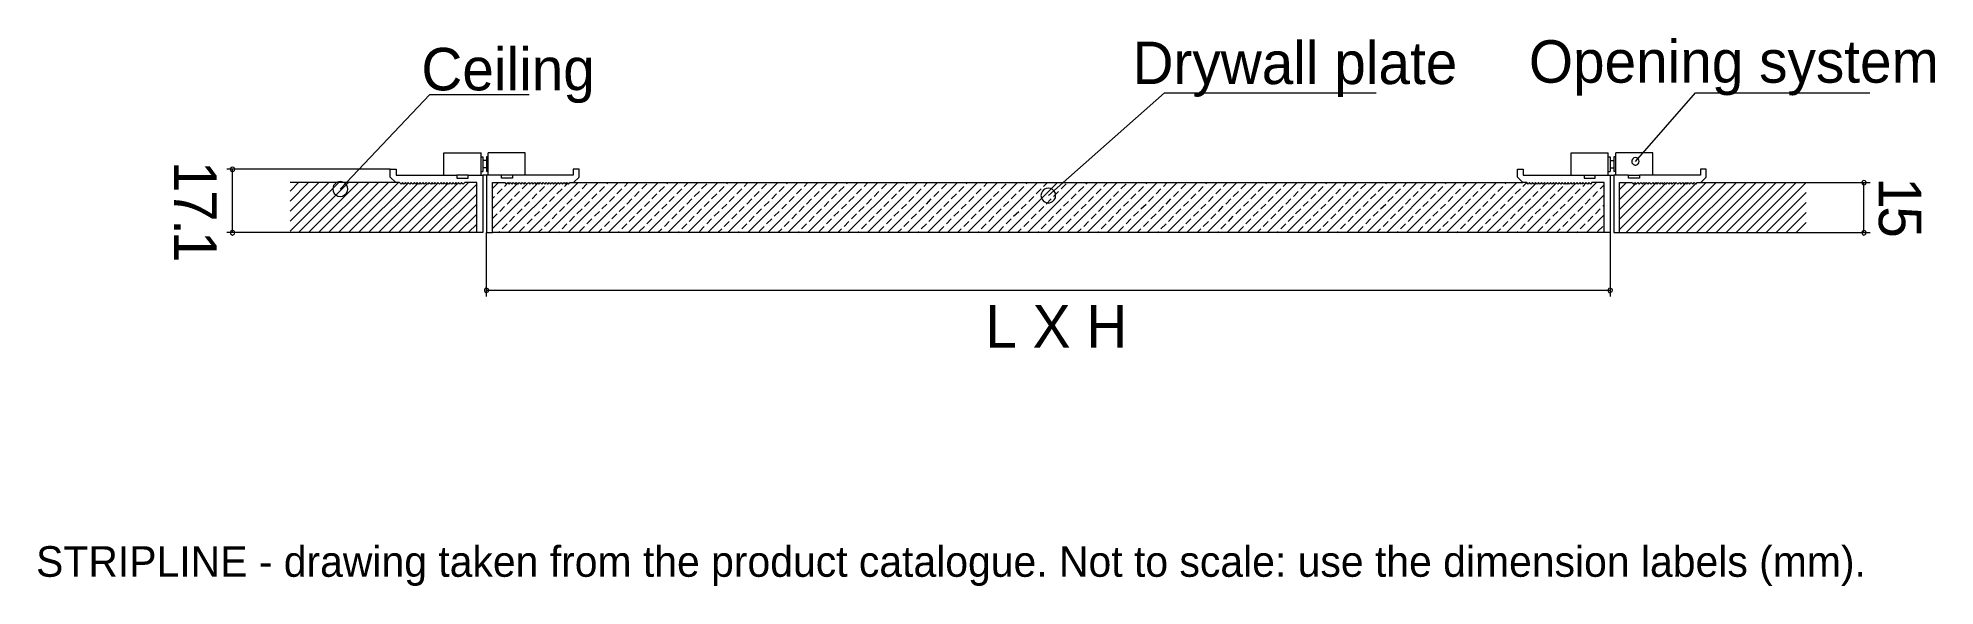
# Model space of a CAD drawing. Extents: x 0 to 248, y -13 to 58.
import ezdxf

# ---------------------------------------------------------------- set-up
doc = ezdxf.new("R2010")
doc.units = 0
for name, color, linetype in [('GEOMETRY', 7, 'Continuous'), ('NOTE', 1, 'Continuous'), ('TEXT', 7, 'Continuous')]:
    doc.layers.add(name, color=color, linetype=linetype)

msp = doc.modelspace()

# ---------------------------------------------------------------- linework, layer by layer
at = {"layer": 'GEOMETRY', "lineweight": 13}
for points in [[(39.78, 38.66), (51.5, 51.02), (64.48, 51.02)], [(132.4, 37.82), (147.59, 51.23), (175.28, 51.23)], [(209.19, 42.28), (217.04, 51.23), (239.84, 51.23)], [(53.35, 40.46), (53.35, 43.38), (58.2, 43.38)], [(58.2, 40.46), (58.2, 43.38)], [(58.2, 42.89), (58.43, 42.89), (58.43, 40.95)], [(58.92, 42.41), (58.43, 42.41)], [(58.43, 42.41), (58.43, 41.43)], [(59.15, 42.89), (58.92, 42.89), (58.92, 40.95)], [(59.15, 40.46), (59.15, 43.38)], [(63.99, 40.46), (63.99, 43.38), (59.15, 43.38)], [(200.78, 40.46), (200.78, 43.38), (205.63, 43.38)], [(205.63, 40.46), (205.63, 43.38)], [(205.63, 42.89), (205.86, 42.89), (205.86, 40.95)], [(205.86, 42.41), (206.35, 42.41)], [(206.6, 42.89), (206.35, 42.89), (206.35, 40.95)], [(206.35, 42.41), (206.35, 41.43)], [(206.6, 40.46), (206.6, 43.38)], [(211.45, 40.46), (211.45, 43.38), (206.6, 43.38)], [(46.32, 41.25), (24.93, 41.25)], [(25.7, 32.97), (25.7, 41.25)], [(56.51, 40.46), (55.04, 40.46)], [(58.2, 40.95), (58.43, 40.95)], [(58.92, 41.43), (58.43, 41.43)], [(58.92, 40.46), (58.43, 40.46)], [(59.15, 40.95), (58.92, 40.95)], [(62.3, 40.46), (60.87, 40.46)], [(202.47, 40.46), (203.94, 40.46)], [(205.63, 40.95), (205.86, 40.95)], [(205.86, 41.43), (206.35, 41.43)], [(205.86, 40.46), (206.35, 40.46)], [(206.6, 40.95), (206.35, 40.95)], [(208.29, 40.46), (209.73, 40.46)], [(33.24, 38.38), (34.34, 39.51)], [(33.24, 37.1), (35.65, 39.51)], [(33.24, 35.79), (36.96, 39.51)], [(33.24, 34.48), (38.27, 39.51)], [(33.24, 33.17), (39.58, 39.51)], [(47.04, 39.51), (33.24, 39.51)], [(34.34, 32.97), (40.88, 39.51)], [(35.65, 32.97), (42.19, 39.51)], [(36.94, 32.97), (43.5, 39.51)], [(38.24, 32.97), (44.78, 39.51)], [(39.55, 32.97), (46.09, 39.51)], [(40.86, 32.97), (47.4, 39.51)], [(42.17, 32.97), (48.71, 39.48)], [(43.48, 32.97), (49.94, 39.41)], [(44.78, 32.97), (51.17, 39.36)], [(46.09, 32.97), (52.61, 39.46)], [(47.4, 32.97), (53.84, 39.41)], [(48.71, 32.97), (55.07, 39.33)], [(49.99, 32.97), (56.56, 39.51)], [(51.3, 32.97), (57.66, 39.3)], [(52.61, 32.97), (57.66, 38)], [(59.69, 38.74), (60.46, 39.51)], [(59.69, 33.51), (65.61, 39.43)], [(59.69, 36.12), (62.97, 39.38)], [(59.69, 37.43), (59.97, 37.71)], [(60.3, 38.02), (60.94, 38.69)], [(61.28, 39), (61.71, 39.46)], [(61.61, 36.71), (62.25, 37.38)], [(61.76, 32.97), (68.28, 39.48)], [(62.58, 37.71), (63.22, 38.35)], [(63.56, 38.69), (64.2, 39.3)], [(64.35, 32.97), (70.92, 39.51)], [(64.87, 37.38), (65.51, 38.02)], [(65.84, 38.35), (66.51, 39)], [(66.82, 39.33), (66.87, 39.36)], [(66.97, 32.97), (73.51, 39.51)], [(67.15, 37.05), (67.82, 37.71)], [(68.12, 38.02), (68.79, 38.69)], [(69.1, 39), (69.51, 39.41)], [(69.43, 36.71), (70.1, 37.38)], [(69.59, 32.97), (76.13, 39.51)], [(70.3, 39.51), (194.47, 39.51)], [(70.41, 37.71), (71.07, 38.35)], [(71.41, 38.69), (72.05, 39.33)], [(72.2, 32.97), (78.74, 39.51)], [(72.69, 37.38), (73.36, 38.02)], [(73.69, 38.35), (74.33, 39)], [(74.66, 39.33), (74.82, 39.51)], [(74.82, 32.97), (81.36, 39.51)], [(75, 37.05), (75.64, 37.71)], [(75.97, 38.02), (76.61, 38.69)], [(76.95, 39), (77.44, 39.51)], [(77.28, 36.71), (77.92, 37.38)], [(77.44, 32.97), (83.98, 39.51)], [(78.26, 37.71), (78.9, 38.35)], [(79.23, 38.69), (79.87, 39.33)], [(80.03, 32.97), (86.57, 39.51)], [(80.54, 37.38), (81.18, 38.02)], [(81.51, 38.35), (82.18, 39)], [(82.49, 39.33), (82.67, 39.51)], [(82.64, 32.97), (89.18, 39.51)], [(82.82, 37.05), (83.46, 37.71)], [(83.8, 38.02), (84.46, 38.69)], [(84.77, 39), (85.28, 39.51)], [(85.1, 36.71), (85.77, 37.38)], [(85.26, 32.97), (91.8, 39.51)], [(86.08, 37.71), (86.75, 38.35)], [(87.05, 38.69), (87.72, 39.33)], [(87.87, 32.97), (94.42, 39.51)], [(88.36, 37.38), (89.03, 38.02)], [(89.36, 38.35), (90, 39)], [(90.34, 39.33), (90.49, 39.51)], [(90.49, 32.97), (97.03, 39.51)], [(90.65, 37.05), (91.31, 37.71)], [(91.64, 38.02), (92.29, 38.69)], [(92.62, 39), (93.11, 39.51)], [(92.95, 36.71), (93.6, 37.38)], [(93.08, 32.97), (99.62, 39.51)], [(93.93, 37.71), (94.57, 38.35)], [(94.9, 38.69), (95.54, 39.33)], [(95.7, 32.97), (102.24, 39.51)], [(96.21, 37.38), (96.85, 38.02)], [(97.18, 38.35), (97.83, 39)], [(98.16, 39.33), (98.34, 39.51)], [(98.31, 32.97), (104.85, 39.51)], [(98.49, 37.05), (99.13, 37.71)], [(99.47, 38.02), (100.11, 38.69)], [(100.44, 39), (100.93, 39.51)], [(100.77, 36.71), (101.42, 37.38)], [(100.93, 32.97), (107.47, 39.51)], [(101.75, 37.71), (102.42, 38.35)], [(102.72, 38.69), (103.39, 39.33)], [(103.54, 32.97), (110.09, 39.51)], [(104.03, 37.38), (104.7, 38.02)], [(105.01, 38.35), (105.67, 39)], [(106.01, 39.33), (106.16, 39.51)], [(106.14, 32.97), (112.7, 39.51)], [(106.32, 37.05), (106.98, 37.71)], [(107.29, 38.02), (107.96, 38.69)], [(108.29, 39), (108.78, 39.51)], [(108.6, 36.71), (109.26, 37.38)], [(108.75, 32.97), (115.29, 39.51)], [(109.6, 37.71), (110.24, 38.35)], [(110.57, 38.69), (111.21, 39.33)], [(111.37, 32.97), (117.91, 39.51)], [(111.88, 37.38), (112.52, 38.02)], [(112.86, 38.35), (113.5, 39)], [(113.83, 39.33), (113.98, 39.51)], [(113.98, 32.97), (120.53, 39.51)], [(114.16, 37.05), (114.81, 37.71)], [(115.14, 38.02), (115.78, 38.69)], [(116.11, 39), (116.6, 39.51)], [(116.45, 36.71), (117.09, 37.38)], [(116.6, 32.97), (123.14, 39.51)], [(117.42, 37.71), (118.06, 38.35)], [(118.4, 38.69), (119.06, 39.33)], [(119.22, 32.97), (125.76, 39.51)], [(119.7, 37.38), (120.37, 38.02)], [(120.68, 38.35), (121.35, 39)], [(121.65, 39.33), (121.83, 39.51)], [(121.81, 32.97), (128.35, 39.51)], [(121.99, 37.05), (122.66, 37.71)], [(122.96, 38.02), (123.63, 38.69)], [(123.96, 39), (124.45, 39.51)], [(124.27, 36.71), (124.94, 37.38)], [(124.42, 32.97), (130.96, 39.51)], [(125.24, 37.71), (125.91, 38.35)], [(126.24, 38.69), (126.88, 39.33)], [(127.04, 32.97), (133.58, 39.51)], [(127.55, 37.38), (128.2, 38.02)], [(128.53, 38.35), (129.17, 39)], [(129.5, 39.33), (129.66, 39.51)], [(129.66, 32.97), (136.2, 39.51)], [(129.83, 37.05), (130.48, 37.71)], [(130.81, 38.02), (131.45, 38.69)], [(131.78, 39), (132.27, 39.51)], [(132.12, 36.71), (132.76, 37.38)], [(132.27, 32.97), (138.81, 39.51)], [(133.09, 37.71), (133.73, 38.35)], [(134.07, 38.69), (134.73, 39.33)], [(134.86, 32.97), (141.4, 39.51)], [(135.38, 37.38), (136.02, 38.02)], [(136.35, 38.35), (137.02, 39)], [(137.32, 39.33), (137.5, 39.51)], [(137.48, 32.97), (144.02, 39.51)], [(137.66, 37.05), (138.3, 37.71)], [(138.63, 38.02), (139.3, 38.69)], [(139.61, 39), (140.12, 39.51)], [(139.94, 36.71), (140.61, 37.38)], [(140.09, 32.97), (146.64, 39.51)], [(140.92, 37.71), (141.58, 38.35)], [(141.89, 38.69), (142.56, 39.33)], [(142.71, 32.97), (149.25, 39.51)], [(143.2, 37.38), (143.86, 38.02)], [(144.2, 38.35), (144.84, 39)], [(145.17, 39.33), (145.33, 39.51)], [(145.33, 32.97), (151.87, 39.51)], [(145.48, 37.05), (146.15, 37.71)], [(146.48, 38.02), (147.12, 38.69)], [(147.46, 39), (147.94, 39.51)], [(147.79, 36.71), (148.43, 37.38)], [(147.92, 32.97), (154.48, 39.51)], [(148.76, 37.71), (149.41, 38.35)], [(149.74, 38.69), (150.38, 39.33)], [(150.53, 32.97), (157.07, 39.51)], [(151.05, 37.38), (151.69, 38.02)], [(152.02, 38.35), (152.66, 39)], [(153, 39.33), (153.18, 39.51)], [(153.15, 32.97), (159.69, 39.51)], [(153.33, 37.05), (153.97, 37.71)], [(154.31, 38.02), (154.97, 38.69)], [(155.28, 39), (155.77, 39.51)], [(155.61, 36.71), (156.25, 37.38)], [(155.77, 32.97), (162.31, 39.51)], [(156.59, 37.71), (157.26, 38.35)], [(157.56, 38.69), (158.23, 39.33)], [(158.38, 32.97), (164.92, 39.51)], [(158.87, 37.38), (159.54, 38.02)], [(159.84, 38.35), (160.51, 39)], [(160.85, 39.33), (161, 39.51)], [(161, 32.97), (167.54, 39.51)], [(161.15, 37.05), (161.82, 37.71)], [(162.15, 38.02), (162.8, 38.69)], [(163.13, 39), (163.62, 39.51)], [(163.44, 36.71), (164.1, 37.38)], [(163.59, 32.97), (170.13, 39.51)], [(164.44, 37.71), (165.08, 38.36)], [(165.41, 38.69), (166.05, 39.33)], [(166.21, 32.97), (172.75, 39.51)], [(166.72, 37.38), (167.36, 38.02)], [(167.69, 38.35), (168.34, 39)], [(168.67, 39.33), (168.85, 39.51)], [(168.82, 32.97), (175.36, 39.51)], [(169, 37.05), (169.64, 37.71)], [(169.98, 38.02), (170.62, 38.69)], [(170.95, 39), (171.44, 39.51)], [(171.28, 36.71), (171.93, 37.38)], [(171.44, 32.97), (177.98, 39.51)], [(172.26, 37.71), (172.93, 38.36)], [(173.23, 38.69), (173.9, 39.33)], [(174.05, 32.97), (180.59, 39.51)], [(174.54, 37.38), (175.21, 38.02)], [(175.52, 38.35), (176.18, 39)], [(176.52, 39.33), (176.67, 39.51)], [(176.65, 32.97), (183.18, 39.51)], [(176.82, 37.05), (177.49, 37.71)], [(177.8, 38.02), (178.47, 38.69)], [(178.8, 39), (179.29, 39.51)], [(179.11, 36.71), (179.77, 37.38)], [(179.26, 32.97), (185.8, 39.51)], [(180.11, 37.71), (180.75, 38.35)], [(181.08, 38.69), (181.72, 39.33)], [(181.88, 32.97), (188.42, 39.51)], [(182.39, 37.38), (183.03, 38.02)], [(183.36, 38.35), (184.01, 39)], [(184.34, 39.33), (184.49, 39.51)], [(184.49, 32.97), (191.03, 39.51)], [(184.67, 37.05), (185.31, 37.71)], [(185.65, 38.02), (186.29, 38.69)], [(186.62, 39), (187.11, 39.51)], [(186.96, 36.71), (187.6, 37.38)], [(187.11, 32.97), (193.65, 39.51)], [(187.93, 37.71), (188.57, 38.35)], [(188.9, 38.69), (189.57, 39.33)], [(189.7, 32.97), (196.19, 39.43)], [(190.21, 37.38), (190.85, 38.02)], [(191.19, 38.35), (191.85, 39)], [(192.16, 39.33), (192.34, 39.51)], [(192.32, 32.97), (198.86, 39.48)], [(192.5, 37.05), (193.16, 37.71)], [(193.47, 38.02), (194.14, 38.69)], [(194.44, 39), (194.96, 39.51)], [(194.78, 36.71), (195.44, 37.38)], [(194.93, 32.97), (201.32, 39.36)], [(195.75, 37.71), (196.42, 38.35)], [(196.75, 38.69), (197.4, 39.33)], [(197.55, 32.97), (204.09, 39.51)], [(198.04, 37.38), (198.7, 38.02)], [(199.04, 38.35), (199.68, 39)], [(200.01, 39.33), (200.09, 39.41)], [(200.16, 32.97), (205.09, 37.89)], [(200.34, 37.05), (200.98, 37.71)], [(201.32, 38.02), (201.96, 38.69)], [(202.29, 39), (202.76, 39.46)], [(202.63, 36.71), (203.27, 37.38)], [(203.6, 37.71), (204.24, 38.35)], [(204.58, 38.69), (205.09, 39.2)], [(207.12, 38.61), (208.01, 39.51)], [(207.12, 34.71), (211.89, 39.46)], [(207.12, 37.3), (209.22, 39.41)], [(207.12, 33.4), (213.12, 39.38)], [(207.12, 36), (210.45, 39.33)], [(207.99, 32.97), (214.35, 39.3)], [(209.3, 32.97), (215.76, 39.43)], [(210.6, 32.97), (217.02, 39.36)], [(211.91, 32.97), (218.45, 39.51)], [(213.22, 32.97), (219.76, 39.51)], [(214.53, 32.97), (221.07, 39.51)], [(215.84, 32.97), (222.38, 39.51)], [(217.15, 32.97), (223.69, 39.51)], [(217.73, 39.51), (231.53, 39.51)], [(218.43, 32.97), (224.97, 39.51)], [(219.73, 32.97), (226.27, 39.51)], [(221.04, 32.97), (227.58, 39.51)], [(222.35, 32.97), (228.89, 39.51)], [(223.66, 32.97), (230.2, 39.51)], [(224.97, 32.97), (231.51, 39.51)], [(226.28, 32.97), (231.53, 38.23)], [(231.53, 39.51), (239.87, 39.51)], [(239.07, 32.97), (239.07, 39.51)], [(53.92, 32.97), (57.66, 36.69)], [(55.22, 32.97), (57.66, 35.38)], [(59.69, 34.81), (60.3, 35.43)], [(60.64, 35.74), (61.28, 36.4)], [(61.92, 34.43), (62.58, 35.1)], [(62.92, 35.43), (63.56, 36.07)], [(63.89, 36.4), (64.53, 37.05)], [(64.23, 34.12), (64.87, 34.76)], [(65.2, 35.1), (65.84, 35.74)], [(66.17, 36.07), (66.82, 36.71)], [(67.48, 34.76), (68.13, 35.43)], [(68.46, 35.74), (69.1, 36.4)], [(69.77, 34.43), (70.41, 35.1)], [(70.74, 35.43), (71.41, 36.07)], [(71.71, 36.4), (72.38, 37.05)], [(72.05, 34.12), (72.69, 34.76)], [(73.02, 35.1), (73.69, 35.74)], [(74, 36.07), (74.66, 36.71)], [(75.3, 34.76), (75.97, 35.43)], [(76.28, 35.74), (76.95, 36.4)], [(77.59, 34.43), (78.26, 35.1)], [(78.59, 35.43), (79.23, 36.07)], [(79.56, 36.4), (80.21, 37.05)], [(79.87, 34.12), (80.54, 34.76)], [(80.87, 35.1), (81.51, 35.74)], [(81.85, 36.07), (82.49, 36.71)], [(83.15, 34.76), (83.8, 35.43)], [(84.13, 35.74), (84.77, 36.4)], [(85.44, 34.43), (86.08, 35.1)], [(86.41, 35.43), (87.05, 36.07)], [(87.39, 36.4), (88.05, 37.05)], [(87.72, 34.12), (88.36, 34.76)], [(88.7, 35.1), (89.36, 35.74)], [(89.67, 36.07), (90.34, 36.71)], [(90.98, 34.76), (91.64, 35.43)], [(91.95, 35.74), (92.62, 36.4)], [(93.26, 34.43), (93.93, 35.1)], [(94.23, 35.43), (94.9, 36.07)], [(95.23, 36.41), (95.88, 37.05)], [(95.54, 34.12), (96.21, 34.76)], [(96.52, 35.1), (97.18, 35.74)], [(97.52, 36.07), (98.16, 36.71)], [(98.83, 34.76), (99.47, 35.43)], [(99.8, 35.74), (100.44, 36.41)], [(101.11, 34.43), (101.75, 35.1)], [(102.08, 35.43), (102.72, 36.07)], [(103.06, 36.4), (103.7, 37.05)], [(103.39, 34.12), (104.03, 34.76)], [(104.36, 35.1), (105.01, 35.74)], [(105.34, 36.07), (106.01, 36.71)], [(106.65, 34.76), (107.29, 35.43)], [(107.62, 35.74), (108.29, 36.4)], [(108.93, 34.43), (109.6, 35.1)], [(109.91, 35.43), (110.57, 36.07)], [(110.88, 36.4), (111.55, 37.05)], [(111.21, 34.12), (111.88, 34.76)], [(112.19, 35.1), (112.86, 35.74)], [(113.19, 36.07), (113.83, 36.71)], [(114.47, 34.76), (115.14, 35.43)], [(115.47, 35.74), (116.11, 36.4)], [(116.78, 34.43), (117.42, 35.1)], [(117.76, 35.43), (118.4, 36.07)], [(118.73, 36.4), (119.37, 37.05)], [(119.06, 34.12), (119.7, 34.76)], [(120.04, 35.1), (120.68, 35.74)], [(121.01, 36.07), (121.65, 36.71)], [(122.32, 34.76), (122.96, 35.43)], [(123.29, 35.74), (123.96, 36.4)], [(124.6, 34.43), (125.25, 35.1)], [(125.58, 35.43), (126.24, 36.07)], [(126.55, 36.4), (127.22, 37.05)], [(126.88, 34.12), (127.55, 34.76)], [(127.86, 35.1), (128.53, 35.74)], [(128.84, 36.07), (129.5, 36.71)], [(130.14, 34.76), (130.81, 35.43)], [(131.14, 35.74), (131.79, 36.4)], [(132.43, 34.43), (133.09, 35.1)], [(133.43, 35.43), (134.07, 36.07)], [(134.4, 36.41), (135.04, 37.05)], [(134.73, 34.12), (135.38, 34.76)], [(135.71, 35.1), (136.35, 35.74)], [(136.68, 36.07), (137.33, 36.71)], [(137.99, 34.76), (138.63, 35.43)], [(138.97, 35.74), (139.61, 36.41)], [(140.27, 34.43), (140.92, 35.1)], [(141.25, 35.43), (141.89, 36.07)], [(142.22, 36.41), (142.89, 37.05)], [(142.56, 34.12), (143.2, 34.76)], [(143.53, 35.1), (144.2, 35.74)], [(144.51, 36.07), (145.17, 36.71)], [(145.82, 34.76), (146.48, 35.43)], [(146.79, 35.74), (147.46, 36.41)], [(148.1, 34.43), (148.76, 35.1)], [(149.07, 35.43), (149.74, 36.07)], [(150.07, 36.41), (150.71, 37.05)], [(150.38, 34.12), (151.05, 34.76)], [(151.38, 35.1), (152.02, 35.74)], [(152.36, 36.07), (153, 36.71)], [(153.66, 34.76), (154.31, 35.43)], [(154.64, 35.74), (155.28, 36.41)], [(155.95, 34.43), (156.59, 35.1)], [(156.92, 35.43), (157.56, 36.07)], [(157.9, 36.41), (158.56, 37.05)], [(158.23, 34.12), (158.87, 34.76)], [(159.2, 35.1), (159.84, 35.74)], [(160.18, 36.07), (160.85, 36.71)], [(161.49, 34.76), (162.15, 35.43)], [(162.46, 35.74), (163.13, 36.41)], [(163.77, 34.43), (164.44, 35.1)], [(164.74, 35.43), (165.41, 36.07)], [(165.74, 36.41), (166.39, 37.05)], [(166.05, 34.12), (166.72, 34.76)], [(167.03, 35.1), (167.69, 35.74)], [(168.03, 36.07), (168.67, 36.71)], [(169.33, 34.76), (169.98, 35.43)], [(170.31, 35.74), (170.95, 36.41)], [(171.62, 34.43), (172.26, 35.1)], [(172.59, 35.43), (173.23, 36.07)], [(173.57, 36.4), (174.21, 37.05)], [(173.9, 34.12), (174.54, 34.76)], [(174.87, 35.1), (175.52, 35.74)], [(175.85, 36.07), (176.52, 36.71)], [(177.16, 34.76), (177.8, 35.43)], [(178.13, 35.74), (178.8, 36.4)], [(179.44, 34.43), (180.11, 35.1)], [(180.41, 35.43), (181.08, 36.07)], [(181.39, 36.4), (182.06, 37.05)], [(181.72, 34.12), (182.39, 34.76)], [(182.7, 35.1), (183.36, 35.74)], [(183.67, 36.07), (184.34, 36.71)], [(184.98, 34.76), (185.65, 35.43)], [(185.98, 35.74), (186.62, 36.4)], [(187.26, 34.43), (187.93, 35.1)], [(188.26, 35.43), (188.9, 36.07)], [(189.24, 36.4), (189.88, 37.05)], [(189.57, 34.12), (190.21, 34.76)], [(190.54, 35.1), (191.19, 35.74)], [(191.52, 36.07), (192.16, 36.71)], [(192.83, 34.76), (193.47, 35.43)], [(193.8, 35.74), (194.44, 36.4)], [(195.11, 34.43), (195.75, 35.1)], [(196.09, 35.43), (196.75, 36.07)], [(197.06, 36.4), (197.73, 37.05)], [(197.4, 34.12), (198.04, 34.76)], [(198.37, 35.1), (199.04, 35.74)], [(199.34, 36.07), (200.01, 36.71)], [(200.65, 34.76), (201.32, 35.43)], [(201.63, 35.74), (202.29, 36.4)], [(202.78, 32.97), (205.09, 35.28)], [(202.94, 34.43), (203.6, 35.1)], [(203.94, 35.43), (204.58, 36.07)], [(204.91, 36.41), (205.09, 36.59)], [(227.58, 32.97), (231.53, 36.92)], [(228.89, 32.97), (231.53, 35.61)], [(33.24, 32.97), (24.93, 32.97)], [(57.66, 32.97), (33.24, 32.97)], [(57.66, 32.97), (46.32, 32.97)], [(56.53, 32.97), (57.66, 34.07)], [(58.92, 24.63), (58.92, 32.97)], [(205.09, 32.97), (59.69, 32.97)], [(60.45, 32.97), (60.64, 33.12)], [(60.94, 33.46), (61.61, 34.12)], [(63.23, 33.12), (63.89, 33.79)], [(65.66, 32.97), (66.17, 33.46)], [(66.51, 33.79), (67.15, 34.43)], [(68.28, 32.97), (68.46, 33.12)], [(68.79, 33.46), (69.43, 34.12)], [(71.07, 33.12), (71.71, 33.79)], [(73.51, 32.97), (74, 33.46)], [(74.33, 33.79), (75, 34.43)], [(76.13, 32.97), (76.28, 33.12)], [(76.61, 33.46), (77.28, 34.12)], [(78.9, 33.12), (79.56, 33.79)], [(81.33, 32.97), (81.85, 33.46)], [(82.18, 33.79), (82.82, 34.43)], [(83.95, 32.97), (84.13, 33.12)], [(84.46, 33.46), (85.1, 34.12)], [(86.75, 33.12), (87.39, 33.79)], [(89.18, 32.97), (89.67, 33.46)], [(90, 33.79), (90.65, 34.43)], [(91.77, 32.97), (91.95, 33.12)], [(92.29, 33.46), (92.95, 34.12)], [(94.57, 33.12), (95.23, 33.79)], [(97.01, 32.97), (97.52, 33.46)], [(97.83, 33.79), (98.49, 34.43)], [(99.62, 32.97), (99.8, 33.12)], [(100.11, 33.46), (100.77, 34.12)], [(102.42, 33.12), (103.06, 33.79)], [(104.85, 32.97), (105.34, 33.46)], [(105.67, 33.79), (106.32, 34.43)], [(107.44, 32.97), (107.62, 33.12)], [(107.96, 33.46), (108.6, 34.12)], [(110.24, 33.12), (110.88, 33.79)], [(112.68, 32.97), (113.19, 33.46)], [(113.5, 33.79), (114.16, 34.43)], [(115.29, 32.97), (115.47, 33.12)], [(115.78, 33.46), (116.45, 34.12)], [(118.06, 33.12), (118.73, 33.79)], [(120.5, 32.97), (121.01, 33.46)], [(121.35, 33.79), (121.99, 34.43)], [(123.11, 32.97), (123.29, 33.12)], [(123.63, 33.46), (124.27, 34.12)], [(125.91, 33.12), (126.55, 33.79)], [(128.35, 32.97), (128.84, 33.46)], [(129.17, 33.79), (129.83, 34.43)], [(130.96, 32.97), (131.14, 33.12)], [(131.45, 33.46), (132.12, 34.12)], [(133.73, 33.12), (134.4, 33.79)], [(136.17, 32.97), (136.68, 33.46)], [(137.02, 33.79), (137.66, 34.43)], [(138.79, 32.97), (138.97, 33.12)], [(139.3, 33.46), (139.94, 34.12)], [(141.58, 33.12), (142.22, 33.79)], [(144.02, 32.97), (144.51, 33.46)], [(144.84, 33.79), (145.48, 34.43)], [(146.64, 32.97), (146.79, 33.12)], [(147.12, 33.46), (147.79, 34.12)], [(149.4, 33.12), (150.07, 33.79)], [(151.84, 32.97), (152.36, 33.46)], [(152.66, 33.79), (153.33, 34.43)], [(154.46, 32.97), (154.64, 33.12)], [(154.97, 33.46), (155.61, 34.12)], [(157.26, 33.12), (157.9, 33.79)], [(159.69, 32.97), (160.18, 33.46)], [(160.51, 33.79), (161.15, 34.43)], [(162.28, 32.97), (162.46, 33.12)], [(162.79, 33.46), (163.44, 34.12)], [(165.08, 33.12), (165.74, 33.79)], [(167.51, 32.97), (168.03, 33.46)], [(168.34, 33.79), (169, 34.43)], [(170.13, 32.97), (170.31, 33.12)], [(170.62, 33.46), (171.28, 34.12)], [(172.93, 33.12), (173.57, 33.79)], [(175.34, 32.97), (175.85, 33.46)], [(176.18, 33.79), (176.83, 34.43)], [(177.95, 32.97), (178.13, 33.12)], [(178.47, 33.46), (179.11, 34.12)], [(180.75, 33.12), (181.39, 33.79)], [(183.19, 32.97), (183.67, 33.46)], [(184.01, 33.79), (184.67, 34.43)], [(185.8, 32.97), (185.98, 33.12)], [(186.29, 33.46), (186.96, 34.12)], [(188.57, 33.12), (189.24, 33.79)], [(191.01, 32.97), (191.52, 33.46)], [(191.85, 33.79), (192.5, 34.43)], [(193.62, 32.97), (193.8, 33.12)], [(194.14, 33.46), (194.78, 34.12)], [(196.42, 33.12), (197.06, 33.79)], [(198.86, 32.97), (199.34, 33.46)], [(199.68, 33.79), (200.34, 34.43)], [(201.47, 32.97), (201.63, 33.12)], [(201.96, 33.46), (202.63, 34.12)], [(204.24, 33.12), (204.91, 33.79)], [(205.86, 32.97), (205.86, 24.63)], [(207.12, 32.97), (231.53, 32.97)], [(230.2, 32.97), (231.53, 34.3)], [(231.48, 32.97), (231.53, 32.99)], [(231.53, 32.97), (239.87, 32.97)], [(58.92, 25.43), (205.86, 25.43)]]:
    msp.add_lwpolyline(points, dxfattribs=at)
for points in [[(209.68, 42.28), (209.63, 42.46), (209.53, 42.61), (209.37, 42.74), (209.19, 42.77), (208.99, 42.74), (208.83, 42.61), (208.73, 42.46), (208.7, 42.28), (208.73, 42.1), (208.78, 42.02), (208.83, 41.96), (208.88, 41.9), (208.95, 41.86), (209.01, 41.83), (209.08, 41.81), (209.16, 41.8), (209.23, 41.8), (209.31, 41.82), (209.38, 41.85), (209.46, 41.89), (209.53, 41.95), (209.63, 42.1), (209.68, 42.28)], [(26.01, 41.25), (25.96, 41.38), (25.85, 41.48), (25.7, 41.54), (25.57, 41.48), (25.44, 41.38), (25.42, 41.25), (25.44, 41.1), (25.57, 41), (25.7, 40.95), (25.85, 41), (25.96, 41.1), (26.01, 41.25)], [(48.68, 39.51), (48.5, 39.3), (48.3, 39.51), (48.12, 39.3), (47.91, 39.51), (47.73, 39.3), (47.53, 39.51), (47.04, 39.51), (46.32, 40.23), (46.32, 41.25), (47.09, 41.25), (47.09, 40.46), (55.04, 40.46), (55.04, 40.07), (56.51, 40.07), (56.51, 40.46), (58.43, 40.46), (58.43, 32.97), (57.66, 32.97), (57.66, 39.51), (56.07, 39.51), (55.87, 39.3), (55.66, 39.51), (55.48, 39.3), (55.27, 39.51), (55.09, 39.3), (54.89, 39.51), (54.71, 39.3), (54.5, 39.51), (54.33, 39.3), (54.12, 39.51), (53.92, 39.3), (53.74, 39.51), (53.53, 39.3), (53.35, 39.51), (53.15, 39.3), (52.96, 39.51), (52.76, 39.3), (52.55, 39.51), (52.38, 39.3), (52.17, 39.51), (51.99, 39.3), (51.79, 39.51), (51.61, 39.3), (51.4, 39.51), (51.22, 39.3), (51.02, 39.51), (50.81, 39.3), (50.63, 39.51), (50.43, 39.3), (50.25, 39.51), (50.04, 39.3), (49.86, 39.51), (49.66, 39.3), (49.48, 39.51), (49.27, 39.3), (49.07, 39.51), (48.89, 39.3), (48.68, 39.51)], [(68.66, 39.51), (68.84, 39.3), (69.05, 39.51), (69.25, 39.3), (69.43, 39.51), (69.64, 39.3), (69.82, 39.51), (70.3, 39.51), (71.02, 40.23), (71.02, 41.25), (70.25, 41.25), (70.25, 40.46), (62.3, 40.46), (62.3, 40.07), (60.87, 40.07), (60.87, 40.46), (58.92, 40.46), (58.92, 32.97), (59.69, 32.97), (59.69, 39.51), (61.3, 39.51), (61.48, 39.3), (61.69, 39.51), (61.87, 39.3), (62.07, 39.51), (62.25, 39.3), (62.46, 39.51), (62.66, 39.3), (62.84, 39.51), (63.04, 39.3), (63.22, 39.51), (63.43, 39.3), (63.61, 39.51), (63.82, 39.3), (63.99, 39.51), (64.2, 39.3), (64.41, 39.51), (64.58, 39.3), (64.79, 39.51), (64.97, 39.3), (65.17, 39.51), (65.35, 39.3), (65.56, 39.51), (65.74, 39.3), (65.94, 39.51), (66.15, 39.3), (66.33, 39.51), (66.53, 39.3), (66.71, 39.51), (66.92, 39.3), (67.1, 39.51), (67.3, 39.3), (67.48, 39.51), (67.69, 39.3), (67.89, 39.51), (68.07, 39.3), (68.28, 39.51), (68.46, 39.3), (68.66, 39.51)], [(196.11, 39.51), (195.93, 39.3), (195.73, 39.51), (195.55, 39.3), (195.34, 39.51), (195.16, 39.3), (194.96, 39.51), (194.47, 39.51), (193.75, 40.23), (193.75, 41.25), (194.52, 41.25), (194.52, 40.46), (202.47, 40.46), (202.47, 40.07), (203.93, 40.07), (203.93, 40.46), (205.86, 40.46), (205.86, 32.97), (205.09, 32.97), (205.09, 39.51), (203.5, 39.51), (203.29, 39.3), (203.09, 39.51), (202.91, 39.3), (202.7, 39.51), (202.52, 39.3), (202.32, 39.51), (202.14, 39.3), (201.94, 39.51), (201.75, 39.3), (201.55, 39.51), (201.34, 39.3), (201.16, 39.51), (200.96, 39.3), (200.78, 39.51), (200.57, 39.3), (200.4, 39.51), (200.19, 39.3), (200.01, 39.51), (199.81, 39.3), (199.6, 39.51), (199.42, 39.3), (199.21, 39.51), (199.04, 39.3), (198.83, 39.51), (198.65, 39.3), (198.45, 39.51), (198.27, 39.3), (198.06, 39.51), (197.86, 39.3), (197.68, 39.51), (197.47, 39.3), (197.29, 39.51), (197.09, 39.3), (196.91, 39.51), (196.7, 39.3), (196.52, 39.51), (196.32, 39.3), (196.11, 39.51)], [(216.09, 39.51), (216.27, 39.3), (216.48, 39.51), (216.68, 39.3), (216.86, 39.51), (217.07, 39.3), (217.25, 39.51), (217.73, 39.51), (218.45, 40.23), (218.45, 41.25), (217.68, 41.25), (217.68, 40.46), (209.73, 40.46), (209.73, 40.07), (208.29, 40.07), (208.29, 40.46), (206.35, 40.46), (206.35, 32.97), (207.12, 32.97), (207.12, 39.51), (208.73, 39.51), (208.91, 39.3), (209.12, 39.51), (209.3, 39.3), (209.5, 39.51), (209.68, 39.3), (209.89, 39.51), (210.09, 39.3), (210.27, 39.51), (210.48, 39.3), (210.65, 39.51), (210.86, 39.3), (211.04, 39.51), (211.24, 39.3), (211.45, 39.51), (211.63, 39.3), (211.84, 39.51), (212.01, 39.3), (212.22, 39.51), (212.4, 39.3), (212.6, 39.51), (212.78, 39.3), (212.99, 39.51), (213.19, 39.3), (213.37, 39.51), (213.58, 39.3), (213.76, 39.51), (213.96, 39.3), (214.15, 39.51), (214.35, 39.3), (214.53, 39.51), (214.73, 39.3), (214.94, 39.51), (215.12, 39.3), (215.32, 39.51), (215.5, 39.3), (215.71, 39.51), (215.89, 39.3), (216.09, 39.51)], [(239.36, 39.51), (239.33, 39.64), (239.23, 39.74), (239.07, 39.79), (238.92, 39.74), (238.82, 39.64), (238.79, 39.51), (238.82, 39.36), (238.92, 39.25), (239.07, 39.2), (239.23, 39.25), (239.33, 39.36), (239.36, 39.51)], [(40.76, 38.66), (40.71, 38.97), (40.55, 39.25), (40.43, 39.4), (40.28, 39.5), (40.12, 39.58), (39.95, 39.62), (39.78, 39.63), (39.61, 39.62), (39.44, 39.57), (39.28, 39.5), (39.14, 39.41), (39.02, 39.28), (38.92, 39.14), (38.86, 38.97), (38.81, 38.66), (38.86, 38.38), (38.99, 38.1), (39.22, 37.89), (39.47, 37.74), (39.78, 37.71), (40.09, 37.74), (40.35, 37.89), (40.55, 38.1), (40.71, 38.38), (40.76, 38.66)], [(133.35, 37.82), (133.33, 38.12), (133.17, 38.38), (132.96, 38.61), (132.68, 38.74), (132.4, 38.79), (132.09, 38.74), (131.81, 38.61), (131.61, 38.38), (131.48, 38.12), (131.43, 37.82), (131.48, 37.51), (131.61, 37.25), (131.81, 37.02), (132.09, 36.89), (132.4, 36.84), (132.68, 36.89), (132.96, 37.02), (133.17, 37.25), (133.33, 37.51), (133.35, 37.82)], [(26.01, 32.97), (25.96, 33.1), (25.85, 33.2), (25.7, 33.25), (25.57, 33.2), (25.44, 33.1), (25.42, 32.97), (25.44, 32.81), (25.57, 32.71), (25.7, 32.66), (25.85, 32.71), (25.96, 32.81), (26.01, 32.97)], [(239.36, 32.97), (239.33, 33.1), (239.23, 33.2), (239.07, 33.25), (238.92, 33.2), (238.82, 33.1), (238.79, 32.97), (238.82, 32.81), (238.92, 32.71), (239.07, 32.66), (239.23, 32.71), (239.33, 32.81), (239.36, 32.97)], [(59.2, 25.43), (59.17, 25.58), (59.01, 25.69), (58.88, 25.72), (58.77, 25.7), (58.7, 25.63), (58.65, 25.54), (58.64, 25.43), (58.65, 25.32), (58.7, 25.22), (58.77, 25.16), (58.88, 25.13), (59.01, 25.17), (59.17, 25.27), (59.2, 25.43)], [(206.17, 25.43), (206.12, 25.58), (205.95, 25.69), (205.82, 25.72), (205.72, 25.69), (205.64, 25.63), (205.6, 25.54), (205.58, 25.43), (205.6, 25.32), (205.64, 25.23), (205.72, 25.16), (205.82, 25.14), (205.95, 25.17), (206.12, 25.27), (206.17, 25.43)]]:
    msp.add_lwpolyline(points, close=True, dxfattribs=at)

# ---------------------------------------------------------------- texts
at = {"layer": 'NOTE'}
msp.add_text('STRIPLINE - drawing taken from the product catalogue. Not to scale: use the dimension labels (mm).', height=4, dxfattribs=at).set_placement((0, -12))
at = {"layer": 'TEXT'}
for s, p in [('Ceiling', (50.39, 51.56)), ('Drywall plate', (143.41, 52.38)), ('Opening system', (195.25, 52.56)), ('L X H', (124.16, 17.95))]:
    msp.add_text(s, height=5.549, dxfattribs=at).set_placement(p)
for s, p in [('1', (18.06, 42.35)), ('7', (18.06, 38.54)), ('1', (241.01, 40.21)), ('5', (241.01, 36.41)), ('.', (18.06, 34.73)), ('1', (18.06, 33.2))]:
    msp.add_text(s, height=5.55, rotation=270, dxfattribs=at).set_placement(p)

doc.saveas('drawing.dxf')
